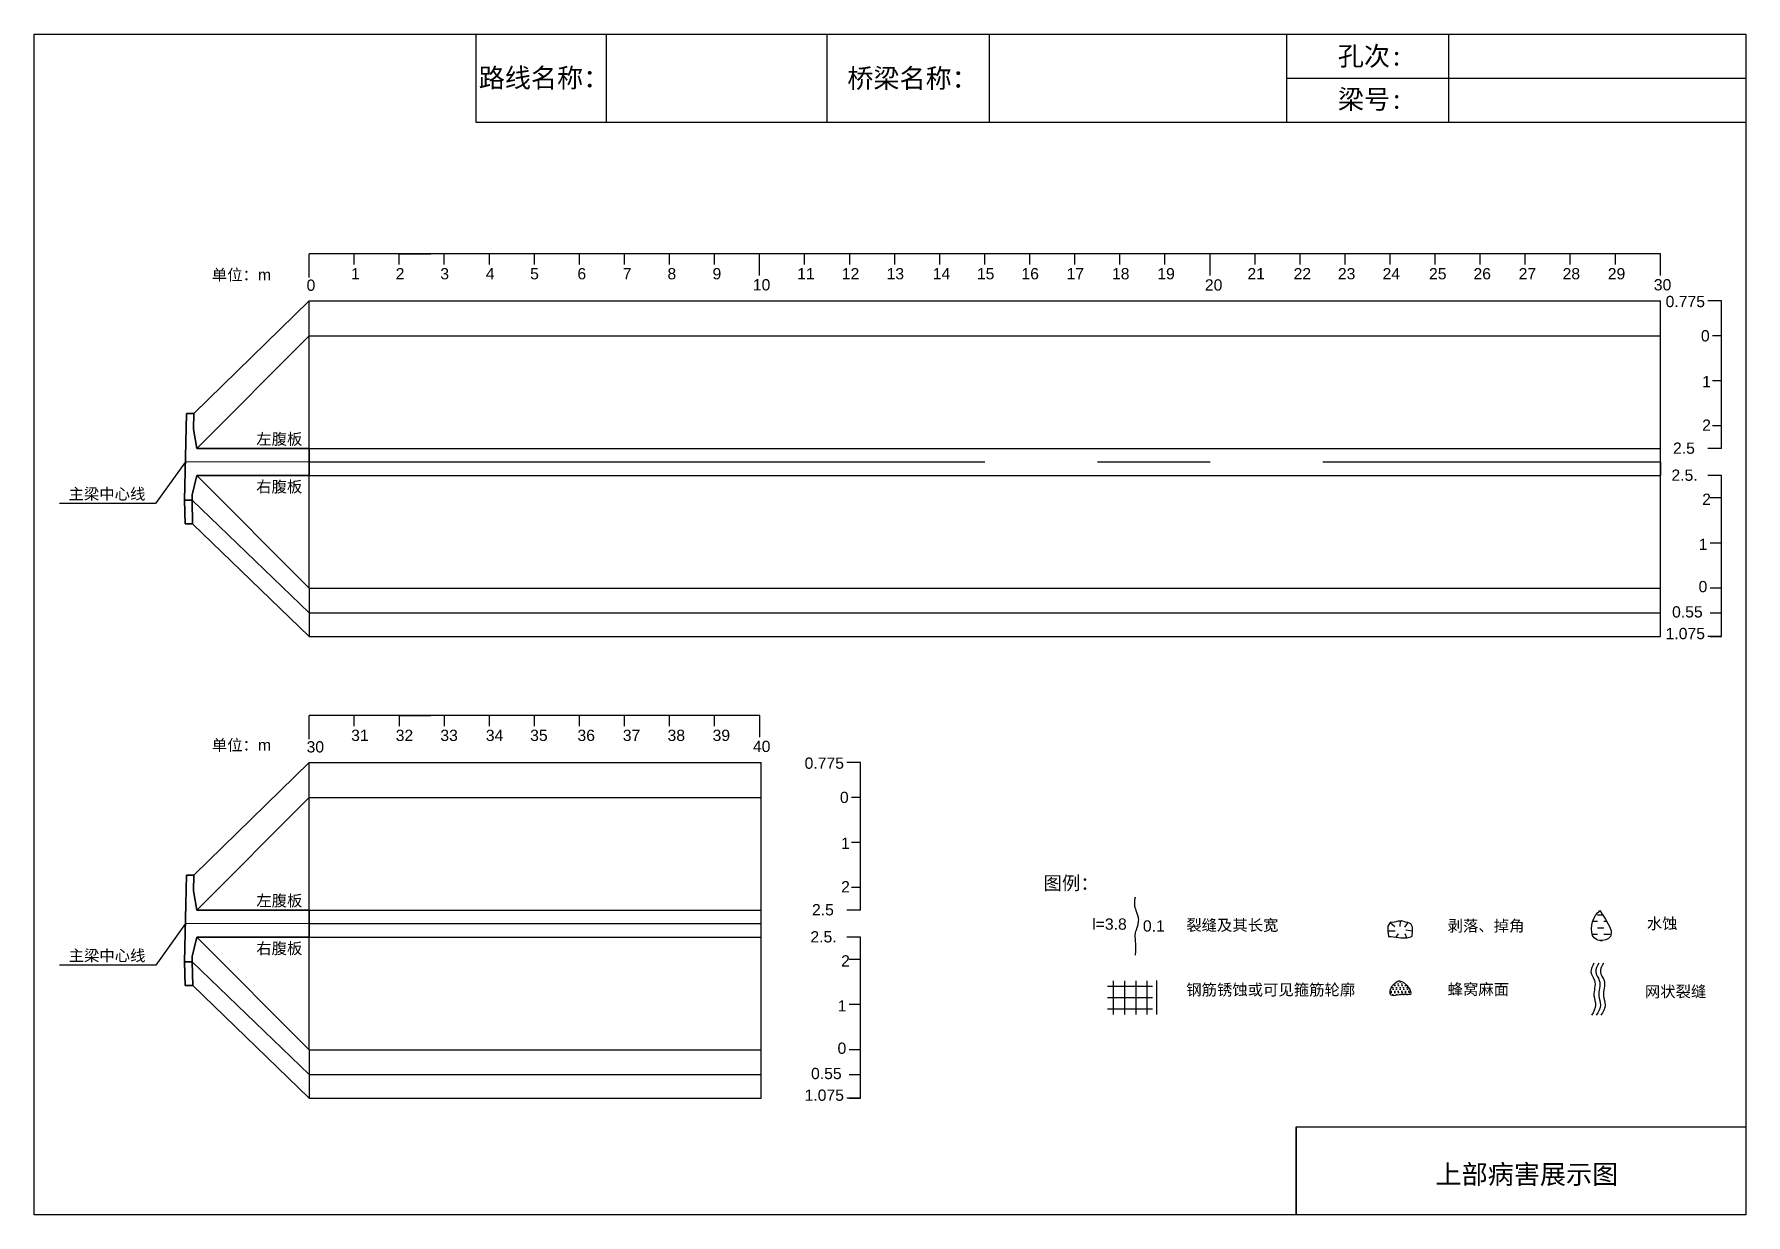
# Model space of a CAD drawing. Header units: millimetres. Extents: x 3156.5 to 3194.5, y 1711.1 to 1737.3.
import ezdxf

# ---------------------------------------------------------------- set-up
doc = ezdxf.new("R2010")
doc.units = ezdxf.units.MM
for name, pattern in [('CENTER', [2, 1.25, -0.25, 0.25, -0.25]), ('CENTER2', [1.125, 0.75, -0.125, 0.125, -0.125]), ('DASHED', [0.75, 0.5, -0.25])]:
    doc.linetypes.add(name, pattern=pattern)
for name, color, linetype in [('加固措施', 7, 'Continuous'), ('图层1', 7, 'Continuous'), ('病害', 5, 'Continuous'), ('轮廓', 3, 'Continuous')]:
    doc.layers.add(name, color=color, linetype=linetype)
doc.layers.add('虚线', color=7, linetype='Continuous', lineweight=30)
doc.styles.get("Standard").update_dxf_attribs({"font": 'arial.ttf'})
doc.styles.add('汉字', font='')
doc.styles.get('汉字').set_extended_font_data('SimSun')

# ---------------------------------------------------------------- blocks, each defined once
blk = doc.blocks.new('BDS')
at = {"color": 0}
for p, q in [((1046.825, -3010.975), (1046.825, -3010.446)), ((1076.825, -3010.446), (1046.825, -3010.446)), ((1047.825, -3010.687), (1047.825, -3010.446)), ((1048.825, -3010.687), (1048.825, -3010.446)), ((1048.825, -3010.446), (1049.525, -3010.446)), ((1049.825, -3010.687), (1049.825, -3010.446)), ((1050.825, -3010.687), (1050.825, -3010.446)), ((1051.825, -3010.687), (1051.825, -3010.446)), ((1052.825, -3010.687), (1052.825, -3010.446)), ((1053.825, -3010.687), (1053.825, -3010.446)), ((1054.825, -3010.687), (1054.825, -3010.446)), ((1055.825, -3010.687), (1055.825, -3010.446)), ((1056.825, -3010.929), (1056.825, -3010.446)), ((1057.825, -3010.687), (1057.825, -3010.446)), ((1058.825, -3010.687), (1058.825, -3010.446)), ((1059.825, -3010.687), (1059.825, -3010.446)), ((1060.825, -3010.687), (1060.825, -3010.446)), ((1061.825, -3010.687), (1061.825, -3010.446)), ((1062.825, -3010.687), (1062.825, -3010.446)), ((1063.825, -3010.687), (1063.825, -3010.446)), ((1064.825, -3010.687), (1064.825, -3010.446)), ((1065.825, -3010.687), (1065.825, -3010.446)), ((1066.825, -3010.929), (1066.825, -3010.446)), ((1067.825, -3010.687), (1067.825, -3010.446)), ((1068.825, -3010.687), (1068.825, -3010.446)), ((1069.825, -3010.687), (1069.825, -3010.446)), ((1070.825, -3010.687), (1070.825, -3010.446)), ((1071.825, -3010.687), (1071.825, -3010.446)), ((1072.825, -3010.687), (1072.825, -3010.446)), ((1073.825, -3010.687), (1073.825, -3010.446)), ((1074.825, -3010.687), (1074.825, -3010.446)), ((1075.825, -3010.687), (1075.825, -3010.446)), ((1076.825, -3010.929), (1076.825, -3010.446))]:
    blk.add_line(p, q, dxfattribs=at)
for s, p in [('1', (1047.756, -3011.014)), ('2', (1048.745, -3011.014)), ('3', (1049.736, -3011.014)), ('4', (1050.746, -3011.014)), ('5', (1051.73, -3011.014)), ('6', (1052.78, -3011.014)), ('7', (1053.787, -3011.014)), ('8', (1054.779, -3011.014)), ('9', (1055.78, -3011.014)), ('11', (1057.659, -3011.014)), ('12', (1058.65, -3011.014)), ('13', (1059.644, -3011.014)), ('14', (1060.669, -3011.014)), ('15', (1061.65, -3011.014)), ('16', (1062.639, -3011.014)), ('17', (1063.641, -3011.014)), ('18', (1064.649, -3011.014)), ('19', (1065.655, -3011.014)), ('21', (1067.656, -3011.014)), ('22', (1068.681, -3011.014)), ('23', (1069.664, -3011.014)), ('24', (1070.656, -3011.014)), ('25', (1071.688, -3011.014)), ('26', (1072.675, -3011.014)), ('27', (1073.678, -3011.014)), ('28', (1074.653, -3011.014)), ('29', (1075.657, -3011.014)), ('0', (1046.766, -3011.269)), ('10', (1056.675, -3011.259)), ('20', (1066.711, -3011.263)), ('30', (1076.679, -3011.259))]:
    blk.add_text(s, height=0.25).set_placement(p)
blk = doc.blocks.new('njinfd')
for p, q in [((1178.762, -3670.014), (1178.462, -3670.014)), ((1178.762, -3670.014), (1178.562, -3670.014)), ((1178.762, -3670.789), (1178.762, -3670.014)), ((1178.762, -3670.789), (1178.562, -3670.789)), ((1178.762, -3671.789), (1178.762, -3670.789)), ((1178.762, -3671.789), (1178.562, -3671.789)), ((1178.762, -3673.289), (1178.762, -3671.789)), ((1178.762, -3672.789), (1178.562, -3672.789)), ((1178.762, -3673.289), (1178.462, -3673.289)), ((1178.762, -3673.889), (1178.462, -3673.889)), ((1178.762, -3675.389), (1178.762, -3673.889)), ((1178.762, -3676.389), (1178.762, -3675.389)), ((1178.762, -3677.464), (1178.462, -3677.464))]:
    blk.add_line(p, q)
at = {"color": 0}
for p, q in [((1178.762, -3673.889), (1178.512, -3673.889)), ((1178.762, -3674.389), (1178.512, -3674.389)), ((1178.762, -3675.389), (1178.512, -3675.389)), ((1178.762, -3675.387), (1178.762, -3675.387)), ((1178.762, -3676.389), (1178.512, -3676.389)), ((1178.762, -3677.464), (1178.762, -3676.389)), ((1178.512, -3676.939), (1178.762, -3676.939)), ((1178.512, -3677.464), (1178.762, -3677.464))]:
    blk.add_line(p, q, dxfattribs=at)
for s, p in [('0.775', (1177.523, -3670.154)), ('0', (1178.307, -3670.914)), ('1', (1178.334, -3671.932)), ('2', (1178.334, -3672.898)), ('2.5', (1177.687, -3673.408)), ('2.5.', (1177.652, -3674.008)), ('2', (1178.334, -3674.543)), ('1', (1178.259, -3675.541)), ('0', (1178.254, -3676.481)), ('0.55', (1177.666, -3677.042)), ('1.075', (1177.523, -3677.523))]:
    blk.add_text(s, height=0.25).set_placement(p)
blk = doc.blocks.new('adfsd')
at = {"lineweight": -2, "ltscale": 0.5}
for p, q in [((1140.876, -3083.768), (1140.94, -3083.769)), ((1140.897, -3083.694), (1140.936, -3083.729)), ((1140.948, -3083.824), (1140.969, -3083.796)), ((1140.983, -3083.682), (1140.981, -3083.729)), ((1141.053, -3083.694), (1141.022, -3083.735)), ((1141.045, -3083.83), (1141.028, -3083.796)), ((1141.094, -3083.772), (1141.036, -3083.763))]:
    blk.add_line(p, q, dxfattribs=at)
blk.add_lwpolyline([(1141, -3083.682), (1140.967, -3083.682), (1140.934, -3083.69), (1140.897, -3083.694), (1140.876, -3083.727), (1140.876, -3083.768), (1140.88, -3083.818), (1140.905, -3083.818), (1140.991, -3083.83), (1141.045, -3083.83), (1141.078, -3083.822), (1141.09, -3083.814), (1141.094, -3083.772), (1141.094, -3083.735), (1141.078, -3083.707), (1141.053, -3083.694), (1141.033, -3083.69), (1141, -3083.678)], dxfattribs=at)

msp = doc.modelspace()

# ---------------------------------------------------------------- hatches: boundary and pattern name
at = {"layer": '加固措施', "lineweight": -2}
h = msp.add_hatch(dxfattribs=at)
h.set_pattern_fill('DASH', color=256, scale=0.045)
h.set_pattern_definition([(0, (2919.2679, 1699.60856), (0.142875, 0.142875), [0.142875, -0.142875])])
edge = h.paths.add_edge_path()
edge.add_spline(control_points=[(3191.216, 1717.846), (3191.18, 1717.814), (3191.013, 1717.666), (3190.969, 1717.129), (3191.639, 1717.224), (3191.391, 1717.588), (3191.216, 1717.846)], knot_values=[0, 0, 0, 0, 3.237042, 15.187225, 21.182779, 35.601669, 35.601669, 35.601669, 35.601669], degree=3, periodic=0)
h = msp.add_hatch(dxfattribs=at)
h.set_pattern_fill('DOTS', scale=0.05)
h.set_pattern_definition([(0, (2884.56237, 1693.007864), (0.0396875, 0.079375), [0, -0.079375])])
edge = h.paths.add_edge_path()
edge.add_spline(control_points=[(3186.737, 1716.285), (3186.662, 1716.234), (3186.557, 1716.161), (3186.545, 1715.893), (3186.795, 1716.016), (3187.134, 1715.919), (3186.881, 1716.291), (3186.745, 1716.286), (3186.737, 1716.285)], knot_values=[0, 0, 0, 0, 5.205471, 7.397577, 12.944796, 16.169923, 23.88441, 24.400432, 24.400432, 24.400432, 24.400432], degree=3, periodic=0)
at = {"layer": '病害', "lineweight": -2}
h = msp.add_hatch(dxfattribs=at)
h.set_pattern_fill('DOTS', color=4, scale=0.05, style=0)
h.set_pattern_definition([(0, (2677.111515, 1663.43688), (0.0396875, 0.079375), [0, -0.079375])])
edge = h.paths.add_edge_path()
edge.add_spline(control_points=[(3186.737, 1716.285), (3186.663, 1716.234), (3186.557, 1716.161), (3186.545, 1715.892), (3186.795, 1716.016), (3187.135, 1715.919), (3186.882, 1716.291), (3186.746, 1716.285), (3186.737, 1716.285)], knot_values=[0, 0, 0, 0, 1.041094, 1.479515, 2.588959, 3.233985, 4.776882, 4.880086, 4.880086, 4.880086, 4.880086], degree=3, periodic=0)

# ---------------------------------------------------------------- linework, layer by layer
at = {"color": 0, "linetype": 'ByBlock'}
for p, q in [((3156.454, 1737.297), (3194.454, 1737.297)), ((3156.454, 1711.097), (3156.454, 1737.297)), ((3166.257, 1737.297), (3166.257, 1735.349)), ((3174.055, 1737.297), (3174.055, 1735.349)), ((3184.254, 1737.297), (3184.254, 1735.349)), ((3187.856, 1737.293), (3187.856, 1735.345)), ((3194.454, 1737.297), (3194.454, 1711.097)), ((3166.257, 1735.349), (3194.454, 1735.349)), ((3184.469, 1711.097), (3184.469, 1713.045)), ((3184.469, 1713.045), (3194.454, 1713.045)), ((3194.454, 1711.097), (3156.454, 1711.097))]:
    msp.add_line(p, q, dxfattribs=at)
at = {"color": 0}
for p, q in [((3159.999, 1728.879), (3162.561, 1731.38)), ((3162.561, 1730.605), (3162.561, 1731.38)), ((3162.561, 1731.38), (3192.561, 1731.38)), ((3192.561, 1723.93), (3192.561, 1731.38)), ((3160.061, 1728.105), (3162.561, 1730.605)), ((3162.561, 1730.605), (3192.561, 1730.605)), ((3162.561, 1728.105), (3192.561, 1728.105)), ((3159.811, 1727.805), (3159.15, 1726.879)), ((3162.561, 1725.005), (3160.061, 1727.505)), ((3162.561, 1727.505), (3192.561, 1727.505)), ((3159.15, 1726.879), (3157.017, 1726.879)), ((3159.96, 1726.955), (3162.561, 1724.455)), ((3162.561, 1725.005), (3162.561, 1723.93)), ((3162.561, 1725.005), (3192.561, 1725.005)), ((3162.561, 1724.455), (3192.561, 1724.455)), ((3162.561, 1721.651), (3162.561, 1722.18)), ((3172.561, 1722.18), (3162.561, 1722.18)), ((3163.561, 1721.938), (3163.561, 1722.18)), ((3164.561, 1721.938), (3164.561, 1722.18)), ((3164.561, 1722.18), (3165.261, 1722.18)), ((3165.561, 1721.938), (3165.561, 1722.18)), ((3166.561, 1721.938), (3166.561, 1722.18)), ((3167.561, 1721.938), (3167.561, 1722.18)), ((3168.561, 1721.938), (3168.561, 1722.18)), ((3169.561, 1721.938), (3169.561, 1722.18)), ((3170.561, 1721.938), (3170.561, 1722.18)), ((3171.561, 1721.938), (3171.561, 1722.18)), ((3172.561, 1721.697), (3172.561, 1722.18)), ((3160, 1718.633), (3162.561, 1721.134)), ((3162.561, 1720.359), (3162.561, 1721.134)), ((3162.561, 1721.134), (3172.595, 1721.134)), ((3172.595, 1713.684), (3172.595, 1721.134)), ((3160.062, 1717.859), (3162.561, 1720.359)), ((3162.561, 1720.359), (3172.595, 1720.359)), ((3162.561, 1717.859), (3172.595, 1717.859)), ((3159.811, 1717.559), (3159.151, 1716.633)), ((3162.561, 1714.759), (3160.061, 1717.259)), ((3162.561, 1717.259), (3172.595, 1717.259)), ((3159.151, 1716.633), (3157.018, 1716.633)), ((3159.961, 1716.709), (3162.561, 1714.209)), ((3162.561, 1714.759), (3162.561, 1713.684)), ((3162.561, 1714.759), (3172.595, 1714.759)), ((3162.561, 1714.209), (3172.595, 1714.209))]:
    msp.add_line(p, q, dxfattribs=at)
for p, q in [((3162.561, 1728.105), (3162.561, 1730.605)), ((3192.561, 1727.805), (3192.561, 1728.105)), ((3162.561, 1725.005), (3162.561, 1727.505)), ((3192.561, 1727.805), (3192.561, 1727.505)), ((3159.971, 1726.43), (3162.561, 1723.93)), ((3162.561, 1723.93), (3192.561, 1723.93)), ((3162.561, 1717.859), (3162.561, 1720.359)), ((3162.561, 1714.759), (3162.561, 1717.259)), ((3159.972, 1716.184), (3162.561, 1713.684)), ((3162.561, 1713.684), (3172.595, 1713.684))]:
    msp.add_line(p, q)
at = {"color": 1, "linetype": 'CENTER2', "ltscale": 20}
for p, q in [((3162.561, 1727.805), (3192.561, 1727.805)), ((3162.561, 1717.559), (3172.595, 1717.559))]:
    msp.add_line(p, q, dxfattribs=at)
at = {"color": 1, "linetype": 'DASHED', "ltscale": 2}
for p, q in [((3180.284, 1716.167), (3181.534, 1716.167)), ((3180.409, 1716.292), (3180.409, 1715.542)), ((3180.659, 1716.292), (3180.659, 1715.542)), ((3180.909, 1716.292), (3180.909, 1715.542)), ((3181.159, 1716.292), (3181.159, 1715.542)), ((3181.372, 1716.294), (3181.372, 1715.544)), ((3180.284, 1715.917), (3181.534, 1715.917)), ((3180.284, 1715.667), (3181.534, 1715.667))]:
    msp.add_line(p, q, dxfattribs=at)
at = {"color": 0, "linetype": 'ByBlock'}
msp.add_lwpolyline([(3156.454, 1737.297), (3194.454, 1737.297), (3194.454, 1711.097), (3156.454, 1711.097)], close=True, dxfattribs=at)
for points in [[(3191.084, 1716.677), (3191.017, 1716.487), (3191.097, 1716.297), (3191.084, 1715.954), (3191.121, 1715.752), (3191.029, 1715.525)], [(3191.19, 1716.677), (3191.123, 1716.487), (3191.203, 1716.297), (3191.19, 1715.954), (3191.227, 1715.752), (3191.135, 1715.525)], [(3191.295, 1716.677), (3191.227, 1716.487), (3191.307, 1716.297), (3191.295, 1715.954), (3191.331, 1715.752), (3191.239, 1715.525)]]:
    msp.add_spline(points, degree=3)
at = {"lineweight": -2}
msp.add_spline([(3186.742, 1716.291), (3186.568, 1716.097), (3186.568, 1715.988), (3186.845, 1715.988), (3187.007, 1715.988), (3186.768, 1716.291), (3186.742, 1716.291)], degree=3, dxfattribs=at)
at = {"layer": '加固措施', "lineweight": -2}
msp.add_spline([(3191.216, 1717.846), (3191.115, 1717.74), (3191.138, 1717.203), (3191.406, 1717.225), (3191.216, 1717.846)], degree=3, dxfattribs=at)
at = {"layer": '图层1', "lineweight": -2}
msp.add_open_spline([(3180.897, 1718.148), (3180.895, 1718.132), (3180.892, 1718.117), (3180.884, 1718.071), (3180.88, 1718.042), (3180.879, 1718.001), (3180.879, 1717.988), (3180.88, 1717.968), (3180.881, 1717.96), (3180.884, 1717.945), (3180.885, 1717.937), (3180.893, 1717.91), (3180.9, 1717.888), (3180.918, 1717.842), (3180.928, 1717.817), (3180.948, 1717.762), (3180.957, 1717.733), (3180.966, 1717.682), (3180.968, 1717.662), (3180.969, 1717.623), (3180.967, 1717.604), (3180.962, 1717.567), (3180.959, 1717.55), (3180.951, 1717.516), (3180.946, 1717.5), (3180.933, 1717.46), (3180.925, 1717.437), (3180.911, 1717.394), (3180.905, 1717.374), (3180.898, 1717.346), (3180.896, 1717.337), (3180.894, 1717.322), (3180.893, 1717.315), (3180.892, 1717.301), (3180.892, 1717.293), (3180.891, 1717.266), (3180.892, 1717.245), (3180.896, 1717.2), (3180.898, 1717.176), (3180.903, 1717.134), (3180.904, 1717.116), (3180.907, 1717.083), (3180.907, 1717.068), (3180.908, 1717.038), (3180.908, 1717.023), (3180.907, 1716.978), (3180.906, 1716.95), (3180.902, 1716.9), (3180.9, 1716.878), (3180.899, 1716.857)], degree=3, knots=[0, 0, 0, 0, 0.93103, 0.93103, 2.904338, 2.904338, 3.933552, 3.933552, 4.598026, 4.598026, 5.2625, 5.2625, 6.799065, 6.799065, 8.335629, 8.335629, 9.872194, 9.872194, 10.744529, 10.744529, 11.616864, 11.616864, 12.4892, 12.4892, 13.361535, 13.361535, 14.755665, 14.755665, 16.149795, 16.149795, 16.835641, 16.835641, 17.410365, 17.410365, 17.98509, 17.98509, 19.45733, 19.45733, 20.929571, 20.929571, 21.910052, 21.910052, 22.722819, 22.722819, 23.535585, 23.535585, 25.161117, 25.161117, 26.428502, 26.428502, 26.428502, 26.428502], dxfattribs=at)
at = {"layer": '病害', "color": 5}
for p, q in [((3166.257, 1737.297), (3166.257, 1735.349)), ((3174.055, 1737.297), (3174.055, 1735.349)), ((3184.254, 1737.297), (3184.254, 1735.349)), ((3194.454, 1737.297), (3194.454, 1735.349)), ((3166.257, 1735.349), (3184.214, 1735.349)), ((3184.214, 1735.349), (3194.454, 1735.349)), ((3184.469, 1713.045), (3194.454, 1713.045)), ((3184.469, 1713.045), (3184.469, 1711.097))]:
    msp.add_line(p, q, dxfattribs=at)
at = {"layer": '病害', "color": 0}
for p, q in [((3169.152, 1737.297), (3169.152, 1735.349)), ((3177.656, 1737.297), (3177.656, 1735.349)), ((3184.255, 1736.319), (3194.454, 1736.319))]:
    msp.add_line(p, q, dxfattribs=at)
at = {"layer": '虚线', "linetype": 'CENTER', "lineweight": 18, "ltscale": 10}
for p, q in [((3159.811, 1727.805), (3162.561, 1727.805)), ((3159.811, 1717.559), (3162.561, 1717.559))]:
    msp.add_line(p, q, dxfattribs=at)
at = {"layer": '轮廓', "color": 5, "lineweight": 35}
for p, q in [((3159.832, 1728.88), (3159.794, 1726.955)), ((3159.832, 1728.88), (3159.999, 1728.88)), ((3159.999, 1728.88), (3159.992, 1728.534)), ((3159.992, 1728.534), (3160.061, 1728.105)), ((3162.561, 1728.105), (3160.061, 1728.105)), ((3162.561, 1728.105), (3162.561, 1727.505)), ((3160.061, 1727.505), (3159.963, 1727.076)), ((3162.561, 1727.505), (3160.061, 1727.505)), ((3159.794, 1726.955), (3159.96, 1726.955)), ((3159.804, 1726.43), (3159.794, 1726.955)), ((3159.963, 1727.079), (3159.96, 1726.955)), ((3159.971, 1726.43), (3159.96, 1726.955)), ((3159.804, 1726.43), (3159.971, 1726.43)), ((3159.833, 1718.634), (3159.794, 1716.709)), ((3159.833, 1718.634), (3160, 1718.634)), ((3160, 1718.634), (3159.993, 1718.288)), ((3159.993, 1718.288), (3160.062, 1717.859)), ((3162.562, 1717.859), (3160.062, 1717.859)), ((3162.561, 1717.859), (3162.561, 1717.259)), ((3160.061, 1717.259), (3159.964, 1716.83)), ((3162.561, 1717.259), (3160.061, 1717.259)), ((3159.794, 1716.709), (3159.961, 1716.709)), ((3159.805, 1716.184), (3159.794, 1716.709)), ((3159.964, 1716.833), (3159.961, 1716.709)), ((3159.972, 1716.184), (3159.961, 1716.709)), ((3159.805, 1716.184), (3159.972, 1716.184))]:
    msp.add_line(p, q, dxfattribs=at)

# ---------------------------------------------------------------- block references
at = {"color": 0}
msp.add_blockref('BDS', (2115.734, 4742.871), dxfattribs=at)
for p in [(2015.152, 5401.394), (1996.035, 5391.149)]:
    msp.add_blockref('njinfd', p)
at = {"color": 0, "xscale": 2.5, "yscale": 2.5, "zscale": 2.5}
msp.add_blockref('adfsd', (334.32, 9426.818), dxfattribs=at)

# ---------------------------------------------------------------- texts
for s, p in [('单位：m', (3160.398, 1731.833)), ('主梁中心线', (3157.217, 1726.97)), ('31', (3163.491, 1721.612)), ('32', (3164.48, 1721.612)), ('33', (3165.471, 1721.612)), ('34', (3166.481, 1721.612)), ('35', (3167.465, 1721.612)), ('36', (3168.515, 1721.612)), ('37', (3169.522, 1721.612)), ('38', (3170.515, 1721.612)), ('39', (3171.515, 1721.612)), ('单位：m', (3160.398, 1721.397)), ('30', (3162.501, 1721.357)), ('40', (3172.411, 1721.367)), ('主梁中心线', (3157.218, 1716.724))]:
    msp.add_text(s, height=0.25).set_placement(p)
at = {"char_height": 0.25, "attachment_point": 7}
for s, insert in [('左腹板', (3161.383, 1728.16)), ('右腹板', (3161.382, 1727.102)), ('左腹板', (3161.384, 1717.915)), ('右腹板', (3161.383, 1716.856))]:
    msp.add_mtext(s, dxfattribs=dict(at, insert=insert))
at = {"layer": '图层1', "style": '汉字'}
for s, p in [('孔次:', (3185.397, 1736.601)), ('路线名称：', (3166.323, 1736.116)), ('桥梁名称：', (3174.506, 1736.108)), ('梁号:', (3185.4, 1735.642)), ('上部病害展示图', (3187.565, 1711.783))]:
    msp.add_text(s, height=0.425, dxfattribs=at).set_placement(p)
at = {"layer": '图层1', "lineweight": -2, "attachment_point": 1}
for s, insert, char_height in [('图例：', (3178.862, 1718.607), 0.3), ('l=3.8', (3179.944, 1717.673), 0.25), ('0.1', (3181.069, 1717.631), 0.25), ('裂缝及其长宽', (3182.032, 1717.649), 0.25), ('剥落、掉角', (3187.835, 1717.635), 0.25), ('水蚀', (3192.259, 1717.687), 0.25), ('钢筋锈蚀或可见箍筋轮廓', (3182.032, 1716.216), 0.25), ('蜂窝麻面', (3187.835, 1716.225), 0.25), ('网状裂缝', (3192.214, 1716.176), 0.25)]:
    msp.add_mtext(s, dxfattribs=dict(at, insert=insert, char_height=char_height))

doc.saveas('drawing.dxf')
